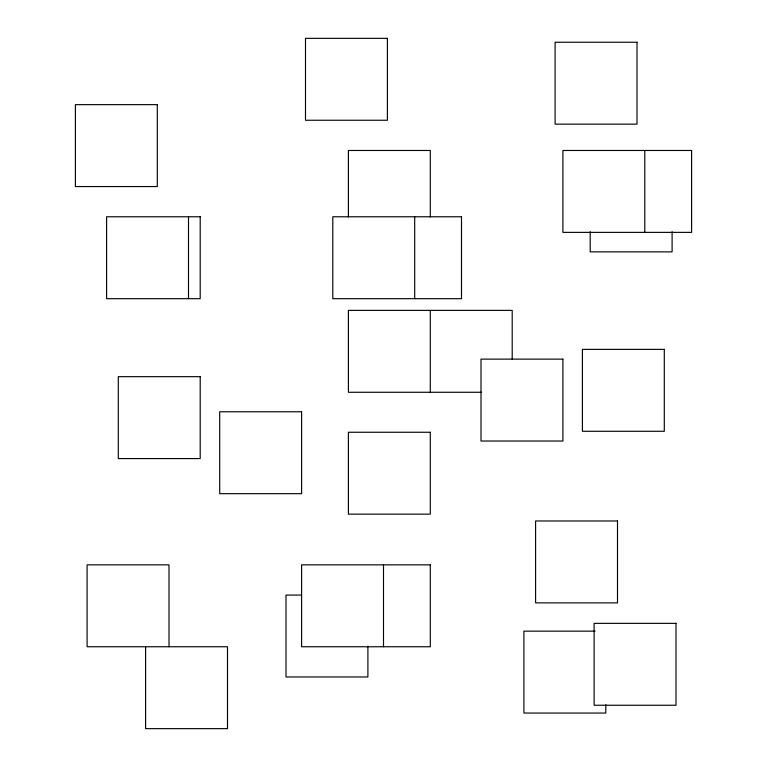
<?xml version="1.0" encoding="UTF-8"?>
<svg xmlns="http://www.w3.org/2000/svg" width="767" height="767" viewBox="0 0 767 767"><rect width="100%" height="100%" fill="white"/><g stroke="black" fill="none" stroke-linecap="round" stroke-linejoin="round"><path stroke-width="1.15" d="M481.34 392.273L348.4 392.273L348.4 310.376L512.203 310.376L512.203 359.042M301.431 595.077L286.005 595.077L286.005 676.973L367.901 676.973L367.901 646.111M595.115 631.155L523.899 631.155L523.899 713.051L605.796 713.051L605.796 704.739M672.103 231.701L672.103 251.873L590.197 251.873L590.197 231.701M644.798 150.476L644.798 232.372M430.297 216.946L430.297 150.476L348.4 150.476L348.4 216.946M430.297 310.376L430.297 392.273M414.698 216.773L414.698 298.679M383.5 564.848L383.5 646.754M188.5 216.773L188.5 298.679M168.999 646.754L168.999 564.848L87.102 564.848L87.102 646.754L227.502 646.754L227.502 728.65L145.596 728.65L145.596 646.754M387.402 38.35L305.496 38.35L305.496 120.246L387.402 120.246L387.402 38.35M637.003 42.252L555.097 42.252L555.097 124.149L637.003 124.149L637.003 42.252M157.302 104.648L75.396 104.648L75.396 186.554L157.302 186.554L157.302 104.648M691.604 150.476L562.901 150.476L562.901 232.372L691.604 232.372L691.604 150.476M200.197 216.773L106.603 216.773L106.603 298.679L200.197 298.679L200.197 216.773M461.504 216.773L332.801 216.773L332.801 298.679L461.504 298.679L461.504 216.773M664.299 349.378L582.402 349.378L582.402 431.275L664.299 431.275L664.299 349.378M562.901 359.129L480.995 359.129L480.995 441.025L562.901 441.025L562.901 359.129M200.197 376.674L118.3 376.674L118.3 458.58L200.197 458.58L200.197 376.674M301.604 411.774L219.698 411.774L219.698 493.68L301.604 493.68L301.604 411.774M430.297 432.252L348.4 432.252L348.4 514.149L430.297 514.149L430.297 432.252M617.502 520.975L535.596 520.975L535.596 602.872L617.502 602.872L617.502 520.975M430.297 564.848L301.604 564.848L301.604 646.754L430.297 646.754L430.297 564.848M675.995 623.35L594.099 623.35L594.099 705.247L675.995 705.247L675.995 623.35"/></g></svg>
